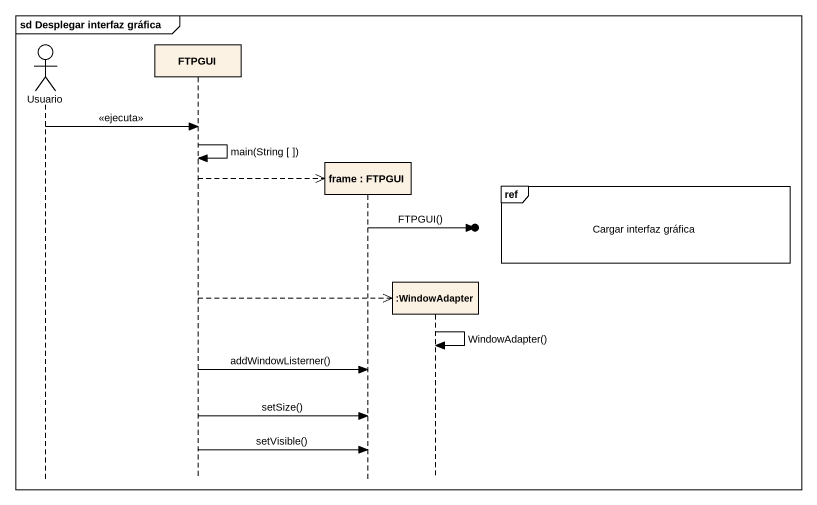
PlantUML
@startuml
mainframe sd Desplegar interfaz gráfica
hide footbox
actor Usuario
participant FTPGUI
participant "frame : FTPGUI" as frame_
participant ":WindowAdapter" as WindowAdapter

Usuario -> FTPGUI : <<ejecuta>>
FTPGUI -> FTPGUI : main(String [ ])
FTPGUI -->> frame_ **
ref over WindowAdapter : Cargar interfaz gráfica
frame_ ->o] : FTPGUI()
FTPGUI -->> WindowAdapter **
WindowAdapter -> WindowAdapter : WindowAdapter()
FTPGUI -> frame_ : addWindowListerner()
FTPGUI -> frame_ : setSize()
FTPGUI -> frame_ : setVisible()
@enduml
